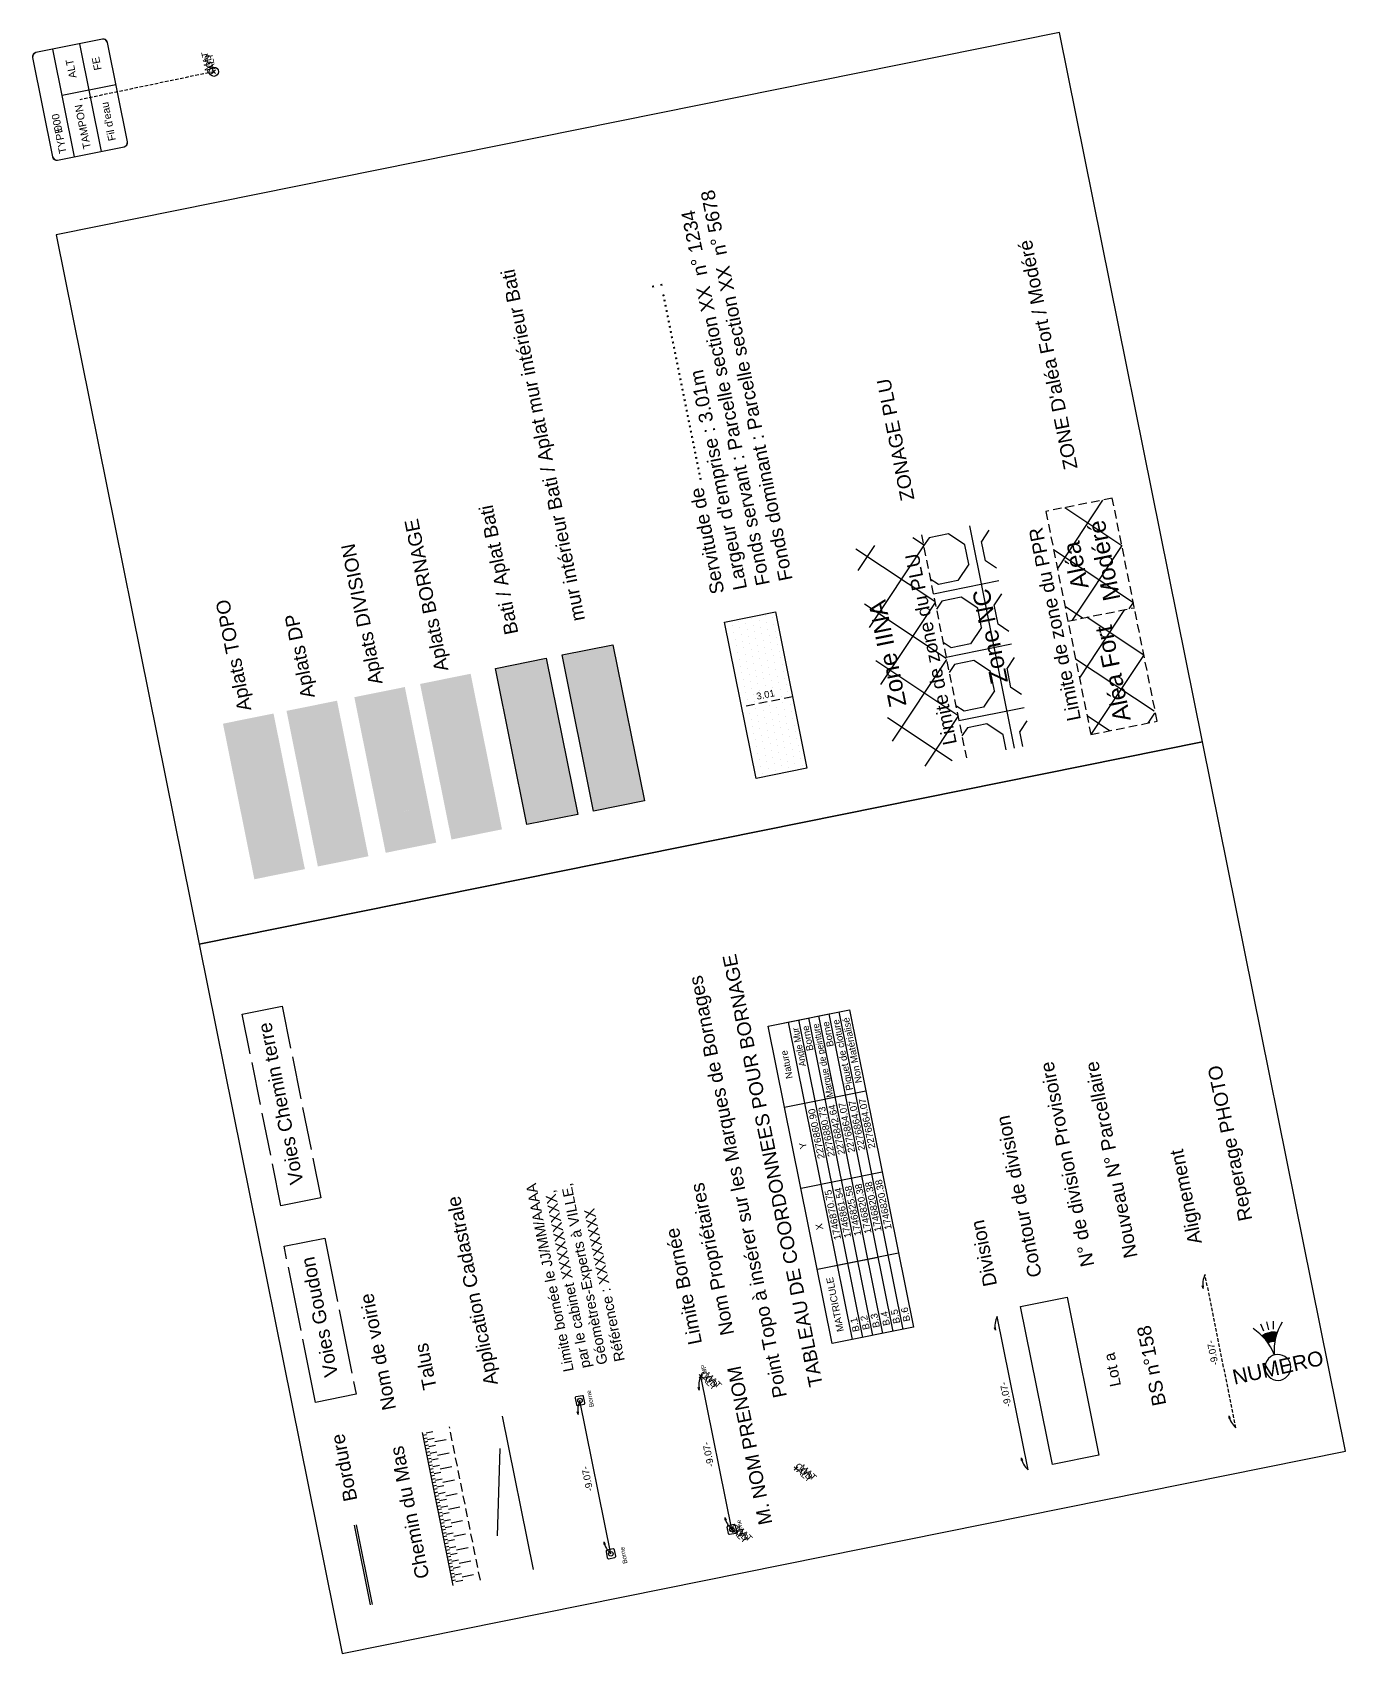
# Model space of a CAD drawing. Extents: x -24 to 1126, y -24 to 2053.
# Drawn here: x 948.2 to 1024.4, y 1787.9 to 1882 of the extents above; entities that cross this region are included whole.
import ezdxf
from ezdxf.enums import TextEntityAlignment as Align

# ---------------------------------------------------------------- set-up
doc = ezdxf.new("R2010")
doc.units = 0
doc.header["$LTSCALE"] = 2.5
doc.header["$PDMODE"] = 3
doc.header["$PDSIZE"] = 0.1
for name, pattern in [('BORDCHAUSSEE', [1.7, 1.5, -0.2]), ('BORDCHEMIN', [1.2, 1, -0.2]), ('BORDURE', [44.45, 12.7, -6.35, 12.7, -6.35, 0, -6.35]), ('CACH200', [0.12, 0.08, -0.04]), ('CACH500', [0.3, 0.2, -0.1]), ('CONTINU', [0]), ('FANTOME', [63.5, 31.75, -6.35, 6.35, -6.35, 6.35, -6.35])]:
    doc.linetypes.add(name, pattern=pattern)
doc.layers.get('0').update_dxf_attribs({"linetype": 'CONTINUOUS'})
for name, color, linetype in [('F_BORNAGE_ALIGNEMENT', 4, 'CACH200'), ('F_BORNAGE_BORNES', 1, 'CONTINUOUS'), ('F_BORNAGE_COTATION', 1, 'CONTINUOUS'), ('F_BORNAGE_HACHURES', 7, 'CONTINUOUS'), ('F_BORNAGE_LIMITE', 1, 'CONTINUOUS'), ('F_BORNAGE_NATURE_DU_POINT', 1, 'CONTINUOUS'), ('F_BORNAGE_TABLEAU_DE_COORD', 7, 'CONTINUOUS'), ('F_BORNAGE_TEXTES', 7, 'CONTINUOUS'), ('F_CADASTRE_APPLICATION', 252, 'FANTOME'), ('F_CADASTRE_PROPRIÉTAIRES', 252, 'CONTINUOUS'), ('F_DIVISION_CONTOURS', 51, 'CONTINUOUS'), ('F_DIVISION_COTATION', 5, 'CONTINUOUS'), ('F_DIVISION_HACHURES', 7, 'CONTINUOUS'), ('F_DIVISION_LIMITE', 5, 'CONTINUOUS'), ('F_DIVISION_TEXTES', 7, 'CONTINUOUS'), ('F_DP_HACHURES', 7, 'CONTINUOUS'), ('F_SERVITUDE_CONTOURS', 255, 'CONTINUOUS'), ('F_SERVITUDE_COTATION', 103, 'CACH500'), ('F_SERVITUDE_HACHURES', 103, 'CONTINUOUS'), ('F_SERVITUDE_LIMITE', 103, 'CONTINUOUS'), ('F_SERVITUDE_TEXTES', 103, 'CONTINUOUS'), ('T_BATI', 7, 'CONTINUOUS'), ('T_BATI_HACHURES', 254, 'CONTINUOUS'), ('T_BORDURES_TROTTOIR', 7, 'CONTINUOUS'), ('T_HACHURES', 7, 'CONTINUOUS'), ('T_RES_EU_TEXTE', 6, 'CONTINUOUS'), ('T_TALUS_BARBULES', 32, 'CONTINUOUS'), ('T_TALUS_CRÊTE', 34, 'CONTINUOUS'), ('T_TALUS_PIED', 34, 'CACH500'), ('T_TEXTES', 7, 'CONTINUOUS'), ('T_VOIES_CHEMIN', 7, 'BORDCHEMIN'), ('T_VOIES_GOUDRON', 7, 'BORDCHAUSSEE'), ('T_VÉGÉTAUX', 65, 'CONTINUOUS'), ('TOPOALT', 7, 'CONTINUOUS'), ('TOPOCOD', 1, 'CONTINUOUS'), ('TOPOMAT', 4, 'CONTINUOUS'), ('U_PLU_HACHURES', 200, 'CONTINUOUS'), ('U_PLU_LIMITE', 200, 'CONTINUOUS'), ('U_PLU_TEXTE', 200, 'CONTINUOUS'), ('U_PPR_HACHURES', 164, 'CONTINUOUS'), ('U_PPR_LIMITE', 164, 'CONTINUOUS'), ('U_PPR_TEXTE', 164, 'CONTINUOUS')]:
    doc.layers.add(name, color=color, linetype=linetype)
doc.styles.add('ARIAL', font='arial.ttf')
doc.styles.add('ARIAL_2_0', font='arial.ttf', dxfattribs={"width": 0.99, "height": 0.4})

msp = doc.modelspace()

# ---------------------------------------------------------------- linework, layer by layer
for p, q in [((952.257, 1881.63), (948.397, 1880.852)), ((952.429, 1881.614), (952.257, 1881.63)), ((948.233, 1880.741), (948.201, 1880.558)), ((948.397, 1880.852), (948.233, 1880.741)), ((952.551, 1881.435), (952.429, 1881.614)), ((953.713, 1875.67), (952.551, 1881.435)), ((948.201, 1880.558), (949.363, 1874.793)), ((949.658, 1874.597), (953.518, 1875.375)), ((953.518, 1875.375), (953.675, 1875.474)), ((953.518, 1875.375), (953.518, 1875.375)), ((953.518, 1875.375), (953.518, 1875.375)), ((953.518, 1875.375), (953.518, 1875.375)), ((953.518, 1875.375), (953.518, 1875.375)), ((953.675, 1875.474), (953.713, 1875.67)), ((949.363, 1874.793), (949.477, 1874.635)), ((949.477, 1874.635), (949.658, 1874.597)), ((1019.667, 1806.638), (1019.479, 1807.062)), ((1019.942, 1806.729), (1019.842, 1807.181)), ((1020.23, 1806.763), (1020.22, 1807.227))]:
    msp.add_line(p, q)
at = {"linetype": 'CONTINUOUS'}
for p, q in [((952.257, 1881.63), (948.397, 1880.852)), ((950.638, 1874.795), (949.377, 1881.05)), ((952.2, 1875.11), (950.94, 1881.365)), ((953.713, 1875.67), (952.551, 1881.435)), ((948.201, 1880.558), (949.363, 1874.793)), ((953.046, 1878.98), (949.922, 1878.35)), ((949.658, 1874.597), (953.518, 1875.375))]:
    msp.add_line(p, q, dxfattribs=at)
at = {"linetype": 'CONTINU'}
for p, q in [((1007.807, 1882.018), (949.578, 1870.281)), ((1016.106, 1840.846), (1007.807, 1882.018)), ((949.578, 1870.281), (957.877, 1829.109)), ((1016.106, 1840.846), (957.877, 1829.109)), ((957.877, 1829.109), (1016.106, 1840.846)), ((1024.405, 1799.674), (1016.106, 1840.846)), ((957.877, 1829.109), (966.176, 1787.937)), ((966.176, 1787.937), (1024.405, 1799.674))]:
    msp.add_line(p, q, dxfattribs=at)
at = {"color": 0}
for p, q in [((958.727, 1879.738), (958.727, 1879.738)), ((1016.142, 1809.128), (1016.087, 1809.276)), ((1016.142, 1809.128), (1016.16, 1809.285)), ((1004.079, 1806.696), (1004.025, 1806.844)), ((1004.079, 1806.696), (1004.097, 1806.853)), ((986.966, 1804.029), (986.922, 1804.02)), ((986.99, 1804.064), (986.981, 1804.108)), ((986.996, 1804.035), (986.996, 1804.035)), ((987.002, 1804.005), (987.011, 1803.961)), ((987.025, 1804.041), (987.069, 1804.05)), ((979.692, 1802.756), (979.767, 1802.385)), ((980.111, 1802.901), (979.739, 1802.827)), ((980.256, 1802.483), (980.182, 1802.854)), ((986.889, 1803.231), (986.834, 1803.379)), ((986.889, 1803.231), (986.907, 1803.388)), ((979.867, 1801.816), (979.813, 1801.964)), ((979.838, 1802.338), (980.209, 1802.412)), ((979.867, 1801.816), (979.885, 1801.973)), ((1017.631, 1801.738), (1017.638, 1801.58)), ((1017.631, 1801.738), (1017.709, 1801.6)), ((1005.569, 1799.306), (1005.576, 1799.149)), ((1005.569, 1799.306), (1005.646, 1799.169)), ((988.378, 1795.841), (988.385, 1795.683)), ((988.378, 1795.841), (988.456, 1795.704)), ((988.506, 1795.278), (988.581, 1794.907)), ((988.925, 1795.424), (988.553, 1795.349)), ((989.07, 1795.005), (988.996, 1795.377)), ((981.357, 1794.426), (981.364, 1794.268)), ((981.357, 1794.426), (981.434, 1794.288)), ((988.652, 1794.86), (989.023, 1794.934)), ((981.485, 1793.863), (981.56, 1793.491)), ((981.904, 1794.008), (981.532, 1793.934)), ((981.63, 1793.444), (982.002, 1793.519)), ((982.049, 1793.59), (981.974, 1793.961))]:
    msp.add_line(p, q, dxfattribs=at)
for centre, radius in [((958.727, 1879.738), 0.27), ((986.996, 1804.035), 0.03), ((979.974, 1802.62), 0.133), ((988.788, 1795.142), 0.133), ((981.767, 1793.726), 0.133)]:
    msp.add_circle(centre, radius, dxfattribs=at)
at = {"linetype": 'CONTINUOUS'}
for centre, start, end in [((952.306, 1881.385), 11.39656, 101.39659), ((948.446, 1880.607), 101.39659, 191.39656), ((953.468, 1875.62), 281.39452, 11.39656), ((949.608, 1874.842), 191.39656, 281.39452)]:
    msp.add_arc(centre, 0.25, start, end, dxfattribs=at)
at = {"color": 0}
for centre, radius, start, end in [((1017.375, 1809.373), 1.257, 153.60282, 191.22969), ((1005.312, 1806.941), 1.257, 153.60282, 191.22969), ((988.122, 1803.476), 1.257, 153.60282, 191.22969), ((979.751, 1802.768), 0.06, 101.36217, 191.36226), ((981.1, 1802.061), 1.257, 153.60282, 191.22969), ((980.123, 1802.843), 0.06, 11.36217, 101.36226), ((979.826, 1802.396), 0.06, 191.36217, 281.36226), ((980.197, 1802.471), 0.06, 281.36217, 11.36226), ((1018.863, 1801.99), 1.257, 191.56344, 229.1903), ((1006.8, 1799.558), 1.257, 191.56344, 229.1903), ((989.61, 1796.093), 1.257, 191.56344, 229.1903), ((988.565, 1795.29), 0.06, 101.36217, 191.36226), ((988.937, 1795.365), 0.06, 11.36217, 101.36226), ((982.588, 1794.678), 1.257, 191.56344, 229.1903), ((988.64, 1794.919), 0.06, 191.36217, 281.36226), ((989.011, 1794.993), 0.06, 281.36217, 11.36226), ((981.544, 1793.875), 0.06, 101.36217, 191.36226), ((981.619, 1793.503), 0.06, 191.36217, 281.36226), ((981.915, 1793.949), 0.06, 11.36217, 101.36226), ((981.99, 1793.578), 0.06, 281.36217, 11.36226)]:
    msp.add_arc(centre, radius, start, end, dxfattribs=at)
for centre, radius, start, end in [((1017.381, 1804.197), 3.083, 20.82019, 57.40575), ((1020.262, 1805.293), 1.298, 82.12093, 122.97491), ((1023.336, 1805.522), 3.083, 147.69009, 184.27564), ((1020.262, 1805.293), 0.755, 87.24202, 117.85382), ((1020.479, 1804.544), 0.75, 12.54792, 192.54792), ((1020.479, 1804.544), 0.75, 192.54792, 12.54792), ((979.974, 1802.62), 0.0000375, 281.39656, 101.39656), ((979.974, 1802.62), 0.0000375, 101.39656, 281.39656), ((988.788, 1795.142), 0.0000375, 281.39656, 101.39656), ((988.788, 1795.142), 0.0000375, 101.39656, 281.39656), ((981.767, 1793.726), 0.0000375, 281.39656, 101.39656), ((981.767, 1793.726), 0.0000375, 101.39656, 281.39656)]:
    msp.add_arc(centre, radius, start, end)
for p in [(958.727, 1879.738), (986.996, 1804.035), (992.508, 1798.681), (988.788, 1795.142)]:
    msp.add_point(p, dxfattribs=at)
for points in [[(1019.832, 1806.052), (1019.556, 1806.381), (1019.832, 1806.517)], [(1019.909, 1805.96), (1019.832, 1806.517), (1019.909, 1806.534)], [(1019.832, 1806.052), (1019.832, 1806.517), (1019.909, 1805.96)], [(1020.098, 1806.029), (1019.909, 1806.534), (1020.098, 1806.576)], [(1019.909, 1805.96), (1019.909, 1806.534), (1020.098, 1806.029)], [(1020.132, 1806.032), (1020.098, 1806.576), (1020.132, 1806.584)], [(1020.098, 1806.029), (1020.098, 1806.576), (1020.132, 1806.032)], [(1020.132, 1806.032), (1020.132, 1806.584), (1020.298, 1806.047)], [(1020.298, 1806.047), (1020.132, 1806.584), (1020.298, 1806.581)], [(1020.298, 1806.047), (1020.298, 1806.581), (1020.44, 1806.578)]]:
    msp.add_solid(points)
at = {"layer": 'F_BORNAGE_ALIGNEMENT'}
msp.add_line((1018.041, 1801.038), (1016.249, 1809.931), dxfattribs=at)
at = {"layer": 'F_BORNAGE_HACHURES', "color": 131}
for points in [[(971.124, 1842.079), (970.695, 1844.208), (971.124, 1844.294)], [(973.628, 1842.584), (971.124, 1844.294), (973.628, 1844.799)], [(971.124, 1842.079), (971.124, 1844.294), (973.628, 1842.584)], [(973.628, 1842.584), (973.628, 1844.799), (974.057, 1842.671)]]:
    msp.add_solid(points, dxfattribs=at)
at = {"layer": 'F_BORNAGE_HACHURES', "color": 231}
for points in [[(971.588, 1839.779), (971.124, 1842.079), (971.588, 1842.173)], [(974.057, 1840.277), (971.588, 1842.173), (974.057, 1842.671)], [(971.588, 1839.779), (971.588, 1842.173), (974.057, 1840.277)], [(974.057, 1840.277), (974.057, 1842.671), (974.521, 1840.37)]]:
    msp.add_solid(points, dxfattribs=at)
at = {"layer": 'F_BORNAGE_HACHURES', "color": 101}
for points in [[(974.521, 1837.774), (972.091, 1839.881), (974.521, 1840.37)], [(974.521, 1837.774), (974.521, 1840.37), (975.024, 1837.876)], [(972.091, 1837.284), (971.588, 1839.779), (972.091, 1839.881)], [(972.091, 1837.284), (972.091, 1839.881), (974.521, 1837.774)]]:
    msp.add_solid(points, dxfattribs=at)
at = {"layer": 'F_BORNAGE_HACHURES', "color": 31}
for points in [[(975.024, 1835.683), (972.515, 1837.37), (975.024, 1837.876)], [(975.024, 1835.683), (975.024, 1837.876), (975.448, 1835.769)], [(972.515, 1835.178), (972.091, 1837.284), (972.515, 1837.37)], [(972.515, 1835.178), (972.515, 1837.37), (975.024, 1835.683)]]:
    msp.add_solid(points, dxfattribs=at)
at = {"layer": 'F_BORNAGE_LIMITE'}
msp.add_line((988.788, 1795.142), (986.996, 1804.035), dxfattribs=at)
at = {"layer": 'F_BORNAGE_LIMITE', "color": 3}
msp.add_line((981.767, 1793.726), (979.974, 1802.62), dxfattribs=at)
at = {"layer": 'F_BORNAGE_TABLEAU_DE_COORD'}
for p, q in [((990.904, 1824.352), (995.609, 1825.3)), ((998.736, 1806.753), (995.021, 1825.182)), ((995.609, 1825.3), (999.324, 1806.871)), ((990.904, 1824.352), (994.433, 1825.063)), ((994.619, 1805.923), (990.904, 1824.352)), ((995.795, 1806.16), (992.08, 1824.589)), ((996.383, 1806.278), (992.668, 1824.708)), ((996.971, 1806.397), (993.256, 1824.826)), ((997.559, 1806.515), (993.845, 1824.945)), ((998.148, 1806.634), (994.433, 1825.063)), ((991.852, 1819.647), (996.557, 1820.595)), ((992.801, 1814.941), (997.506, 1815.89)), ((993.749, 1810.236), (998.454, 1811.184)), ((993.749, 1810.236), (997.278, 1810.947)), ((999.324, 1806.871), (994.619, 1805.923))]:
    msp.add_line(p, q, dxfattribs=at)
at = {"layer": 'F_CADASTRE_APPLICATION'}
msp.add_line((977.271, 1792.82), (975.478, 1801.713), dxfattribs=at)
at = {"layer": 'F_DIVISION_CONTOURS'}
for p, q in [((1005.547, 1808.083), (1008.239, 1808.626)), ((1008.239, 1808.626), (1010.089, 1799.445)), ((1007.397, 1798.903), (1005.547, 1808.083)), ((1010.089, 1799.445), (1007.397, 1798.903))]:
    msp.add_line(p, q, dxfattribs=at)
at = {"layer": 'F_DIVISION_HACHURES', "color": 131}
for points in [[(969.81, 1841.814), (967.306, 1843.525), (969.81, 1844.029)], [(969.81, 1841.814), (969.81, 1844.029), (970.239, 1841.901)], [(967.306, 1841.31), (966.877, 1843.438), (967.306, 1843.525)], [(967.306, 1841.31), (967.306, 1843.525), (969.81, 1841.814)]]:
    msp.add_solid(points, dxfattribs=at)
at = {"layer": 'F_DIVISION_HACHURES', "color": 231}
for points in [[(967.769, 1839.01), (967.306, 1841.31), (967.769, 1841.403)], [(970.239, 1839.507), (967.769, 1841.403), (970.239, 1841.901)], [(967.769, 1839.01), (967.769, 1841.403), (970.239, 1839.507)], [(970.239, 1839.507), (970.239, 1841.901), (970.703, 1839.601)]]:
    msp.add_solid(points, dxfattribs=at)
at = {"layer": 'F_DIVISION_HACHURES', "color": 101}
for points in [[(970.703, 1837.005), (968.272, 1839.111), (970.703, 1839.601)], [(970.703, 1837.005), (970.703, 1839.601), (971.206, 1837.106)], [(968.272, 1836.515), (967.769, 1839.01), (968.272, 1839.111)], [(968.272, 1836.515), (968.272, 1839.111), (970.703, 1837.005)]]:
    msp.add_solid(points, dxfattribs=at)
at = {"layer": 'F_DIVISION_HACHURES', "color": 31}
for points in [[(968.697, 1834.408), (968.272, 1836.515), (968.697, 1836.6)], [(971.206, 1834.914), (968.697, 1836.6), (971.206, 1837.106)], [(968.697, 1834.408), (968.697, 1836.6), (971.206, 1834.914)], [(971.206, 1834.914), (971.206, 1837.106), (971.63, 1834.999)]]:
    msp.add_solid(points, dxfattribs=at)
at = {"layer": 'F_DIVISION_LIMITE'}
msp.add_line((1005.979, 1798.607), (1004.186, 1807.5), dxfattribs=at)
at = {"layer": 'F_DIVISION_LIMITE', "color": 3}
msp.add_line((975.179, 1794.771), (975.345, 1799.831), dxfattribs=at)
at = {"layer": 'F_DP_HACHURES', "color": 131}
for points in [[(965.875, 1841.021), (963.371, 1842.731), (965.875, 1843.236)], [(965.875, 1841.021), (965.875, 1843.236), (966.304, 1841.108)], [(963.371, 1840.516), (962.942, 1842.645), (963.371, 1842.731)], [(963.371, 1840.516), (963.371, 1842.731), (965.875, 1841.021)]]:
    msp.add_solid(points, dxfattribs=at)
at = {"layer": 'F_DP_HACHURES', "color": 231}
for points in [[(963.834, 1838.216), (963.371, 1840.516), (963.834, 1840.61)], [(966.304, 1838.714), (963.834, 1840.61), (966.304, 1841.108)], [(963.834, 1838.216), (963.834, 1840.61), (966.304, 1838.714)], [(966.304, 1838.714), (966.304, 1841.108), (966.768, 1838.808)]]:
    msp.add_solid(points, dxfattribs=at)
at = {"layer": 'F_DP_HACHURES', "color": 101}
for points in [[(966.768, 1836.211), (964.337, 1838.318), (966.768, 1838.808)], [(966.768, 1836.211), (966.768, 1838.808), (967.27, 1836.313)], [(964.337, 1835.721), (963.834, 1838.216), (964.337, 1838.318)], [(964.337, 1835.721), (964.337, 1838.318), (966.768, 1836.211)]]:
    msp.add_solid(points, dxfattribs=at)
at = {"layer": 'F_DP_HACHURES', "color": 31}
for points in [[(964.762, 1833.615), (964.337, 1835.721), (964.762, 1835.807)], [(967.27, 1834.12), (964.762, 1835.807), (967.27, 1836.313)], [(964.762, 1833.615), (964.762, 1835.807), (967.27, 1834.12)], [(967.27, 1834.12), (967.27, 1836.313), (967.695, 1834.206)]]:
    msp.add_solid(points, dxfattribs=at)
at = {"layer": 'F_SERVITUDE_CONTOURS', "linetype": 'CONTINUOUS'}
for p, q in [((988.37, 1847.791), (991.318, 1848.385)), ((990.197, 1838.726), (988.37, 1847.791)), ((991.318, 1848.385), (993.146, 1839.32)), ((993.146, 1839.32), (990.197, 1838.726))]:
    msp.add_line(p, q, dxfattribs=at)
at = {"layer": 'F_SERVITUDE_COTATION'}
msp.add_line((992.311, 1843.462), (989.362, 1842.868), dxfattribs=at)
at = {"layer": 'F_SERVITUDE_HACHURES'}
for p, q in [((989.165, 1847.851), (989.165, 1847.851)), ((989.943, 1848.007), (989.943, 1848.007)), ((990.371, 1847.891), (990.371, 1847.891)), ((990.721, 1848.164), (990.721, 1848.164)), ((990.8, 1847.775), (990.8, 1847.775)), ((991.149, 1848.048), (991.149, 1848.048)), ((988.815, 1847.578), (988.815, 1847.578)), ((988.894, 1847.189), (988.894, 1847.189)), ((989.243, 1847.462), (989.243, 1847.462)), ((989.322, 1847.073), (989.322, 1847.073)), ((989.593, 1847.735), (989.593, 1847.735)), ((989.672, 1847.345), (989.672, 1847.345)), ((989.75, 1846.956), (989.75, 1846.956)), ((990.021, 1847.618), (990.021, 1847.618)), ((990.1, 1847.229), (990.1, 1847.229)), ((990.178, 1846.84), (990.178, 1846.84)), ((990.45, 1847.502), (990.45, 1847.502)), ((990.528, 1847.113), (990.528, 1847.113)), ((990.878, 1847.386), (990.878, 1847.386)), ((990.956, 1846.997), (990.956, 1846.997)), ((991.228, 1847.659), (991.228, 1847.659)), ((991.306, 1847.27), (991.306, 1847.27)), ((991.385, 1846.881), (991.385, 1846.881)), ((988.972, 1846.8), (988.972, 1846.8)), ((989.05, 1846.411), (989.05, 1846.411)), ((989.129, 1846.021), (989.129, 1846.021)), ((989.4, 1846.683), (989.4, 1846.683)), ((989.479, 1846.294), (989.479, 1846.294)), ((989.557, 1845.905), (989.557, 1845.905)), ((989.828, 1846.567), (989.828, 1846.567)), ((989.907, 1846.178), (989.907, 1846.178)), ((990.257, 1846.451), (990.257, 1846.451)), ((990.335, 1846.062), (990.335, 1846.062)), ((990.607, 1846.724), (990.607, 1846.724)), ((990.685, 1846.335), (990.685, 1846.335)), ((990.763, 1845.946), (990.763, 1845.946)), ((991.035, 1846.608), (991.035, 1846.608)), ((991.113, 1846.219), (991.113, 1846.219)), ((991.463, 1846.492), (991.463, 1846.492)), ((991.541, 1846.103), (991.541, 1846.103)), ((989.207, 1845.632), (989.207, 1845.632)), ((989.286, 1845.243), (989.286, 1845.243)), ((989.635, 1845.516), (989.635, 1845.516)), ((989.714, 1845.127), (989.714, 1845.127)), ((989.985, 1845.789), (989.985, 1845.789)), ((990.064, 1845.4), (990.064, 1845.4)), ((990.142, 1845.011), (990.142, 1845.011)), ((990.414, 1845.673), (990.414, 1845.673)), ((990.492, 1845.284), (990.492, 1845.284)), ((990.842, 1845.557), (990.842, 1845.557)), ((990.92, 1845.168), (990.92, 1845.168)), ((991.192, 1845.83), (991.192, 1845.83)), ((991.27, 1845.441), (991.27, 1845.441)), ((991.348, 1845.052), (991.348, 1845.052)), ((991.62, 1845.714), (991.62, 1845.714)), ((991.698, 1845.325), (991.698, 1845.325)), ((991.777, 1844.936), (991.777, 1844.936)), ((989.364, 1844.854), (989.364, 1844.854)), ((989.442, 1844.465), (989.442, 1844.465)), ((989.521, 1844.076), (989.521, 1844.076)), ((989.792, 1844.738), (989.792, 1844.738)), ((989.871, 1844.349), (989.871, 1844.349)), ((990.221, 1844.622), (990.221, 1844.622)), ((990.299, 1844.233), (990.299, 1844.233)), ((990.57, 1844.895), (990.57, 1844.895)), ((990.649, 1844.506), (990.649, 1844.506)), ((990.727, 1844.117), (990.727, 1844.117)), ((990.999, 1844.779), (990.999, 1844.779)), ((991.077, 1844.39), (991.077, 1844.39)), ((991.156, 1844.001), (991.156, 1844.001)), ((991.427, 1844.663), (991.427, 1844.663)), ((991.505, 1844.274), (991.505, 1844.274)), ((991.855, 1844.547), (991.855, 1844.547)), ((991.934, 1844.158), (991.934, 1844.158)), ((989.599, 1843.687), (989.599, 1843.687)), ((989.678, 1843.298), (989.678, 1843.298)), ((989.949, 1843.96), (989.949, 1843.96)), ((990.028, 1843.571), (990.028, 1843.571)), ((990.106, 1843.182), (990.106, 1843.182)), ((990.377, 1843.844), (990.377, 1843.844)), ((990.456, 1843.455), (990.456, 1843.455)), ((990.534, 1843.066), (990.534, 1843.066)), ((990.806, 1843.728), (990.806, 1843.728)), ((990.884, 1843.339), (990.884, 1843.339)), ((991.234, 1843.612), (991.234, 1843.612)), ((991.312, 1843.223), (991.312, 1843.223)), ((991.584, 1843.885), (991.584, 1843.885)), ((991.662, 1843.496), (991.662, 1843.496)), ((991.741, 1843.107), (991.741, 1843.107)), ((992.012, 1843.769), (992.012, 1843.769)), ((992.09, 1843.38), (992.09, 1843.38)), ((989.756, 1842.909), (989.756, 1842.909)), ((989.835, 1842.52), (989.835, 1842.52)), ((989.913, 1842.131), (989.913, 1842.131)), ((990.184, 1842.793), (990.184, 1842.793)), ((990.263, 1842.404), (990.263, 1842.404)), ((990.613, 1842.677), (990.613, 1842.677)), ((990.691, 1842.288), (990.691, 1842.288)), ((990.963, 1842.95), (990.963, 1842.95)), ((991.041, 1842.561), (991.041, 1842.561)), ((991.119, 1842.172), (991.119, 1842.172)), ((991.391, 1842.834), (991.391, 1842.834)), ((991.469, 1842.445), (991.469, 1842.445)), ((991.819, 1842.718), (991.819, 1842.718)), ((991.897, 1842.329), (991.897, 1842.329)), ((992.169, 1842.991), (992.169, 1842.991)), ((992.247, 1842.602), (992.247, 1842.602)), ((992.326, 1842.212), (992.326, 1842.212)), ((989.991, 1841.742), (989.991, 1841.742)), ((990.07, 1841.353), (990.07, 1841.353)), ((990.341, 1842.015), (990.341, 1842.015)), ((990.42, 1841.626), (990.42, 1841.626)), ((990.498, 1841.237), (990.498, 1841.237)), ((990.77, 1841.899), (990.77, 1841.899)), ((990.848, 1841.51), (990.848, 1841.51)), ((991.198, 1841.783), (991.198, 1841.783)), ((991.276, 1841.394), (991.276, 1841.394)), ((991.548, 1842.056), (991.548, 1842.056)), ((991.626, 1841.667), (991.626, 1841.667)), ((991.704, 1841.278), (991.704, 1841.278)), ((991.976, 1841.94), (991.976, 1841.94)), ((992.054, 1841.55), (992.054, 1841.55)), ((992.404, 1841.823), (992.404, 1841.823)), ((992.483, 1841.434), (992.483, 1841.434)), ((990.148, 1840.964), (990.148, 1840.964)), ((990.227, 1840.575), (990.227, 1840.575)), ((990.577, 1840.848), (990.577, 1840.848)), ((990.655, 1840.459), (990.655, 1840.459)), ((990.926, 1841.121), (990.926, 1841.121)), ((991.005, 1840.732), (991.005, 1840.732)), ((991.083, 1840.343), (991.083, 1840.343)), ((991.355, 1841.005), (991.355, 1841.005)), ((991.433, 1840.616), (991.433, 1840.616)), ((991.783, 1840.888), (991.783, 1840.888)), ((991.861, 1840.499), (991.861, 1840.499)), ((992.133, 1841.161), (992.133, 1841.161)), ((992.211, 1840.772), (992.211, 1840.772)), ((992.29, 1840.383), (992.29, 1840.383)), ((992.561, 1841.045), (992.561, 1841.045)), ((992.639, 1840.656), (992.639, 1840.656)), ((992.718, 1840.267), (992.718, 1840.267)), ((990.305, 1840.186), (990.305, 1840.186)), ((990.384, 1839.797), (990.384, 1839.797)), ((990.462, 1839.408), (990.462, 1839.408)), ((990.733, 1840.07), (990.733, 1840.07)), ((990.812, 1839.681), (990.812, 1839.681)), ((990.89, 1839.292), (990.89, 1839.292)), ((991.162, 1839.954), (991.162, 1839.954)), ((991.24, 1839.564), (991.24, 1839.564)), ((991.511, 1840.226), (991.511, 1840.226)), ((991.59, 1839.837), (991.59, 1839.837)), ((991.668, 1839.448), (991.668, 1839.448)), ((991.94, 1840.11), (991.94, 1840.11)), ((992.018, 1839.721), (992.018, 1839.721)), ((992.097, 1839.332), (992.097, 1839.332)), ((992.368, 1839.994), (992.368, 1839.994)), ((992.446, 1839.605), (992.446, 1839.605)), ((992.796, 1839.878), (992.796, 1839.878)), ((992.875, 1839.489), (992.875, 1839.489)), ((992.915, 1839.29), (992.915, 1839.29)), ((990.54, 1839.019), (990.54, 1839.019)), ((990.581, 1838.819), (990.581, 1838.819)), ((990.969, 1838.902), (990.969, 1838.902)), ((990.97, 1838.898), (990.97, 1838.898)), ((991.318, 1839.175), (991.318, 1839.175)), ((991.359, 1838.976), (991.359, 1838.976)), ((991.747, 1839.059), (991.747, 1839.059)), ((991.748, 1839.054), (991.748, 1839.054)), ((992.137, 1839.133), (992.137, 1839.133)), ((992.525, 1839.216), (992.525, 1839.216)), ((992.526, 1839.211), (992.526, 1839.211))]:
    msp.add_line(p, q, dxfattribs=at)
at = {"layer": 'F_SERVITUDE_LIMITE'}
for p, q in [((988.37, 1847.791), (991.318, 1848.385)), ((990.197, 1838.726), (988.37, 1847.791)), ((991.318, 1848.385), (993.146, 1839.32)), ((993.146, 1839.32), (990.197, 1838.726))]:
    msp.add_line(p, q, dxfattribs=at)
at = {"layer": 'T_BATI', "linetype": 'CONTINUOUS'}
for p, q in [((978.934, 1845.889), (981.883, 1846.483)), ((980.761, 1836.824), (978.934, 1845.889)), ((981.883, 1846.483), (983.71, 1837.418)), ((975.065, 1845.109), (978.014, 1845.703)), ((976.892, 1836.044), (975.065, 1845.109)), ((978.014, 1845.703), (979.841, 1836.638)), ((983.71, 1837.418), (980.761, 1836.824)), ((979.841, 1836.638), (976.892, 1836.044))]:
    msp.add_line(p, q, dxfattribs=at)
at = {"layer": 'T_BATI_HACHURES', "color": 253}
for points in [[(980.758, 1836.839), (978.941, 1845.851), (980.758, 1846.224)], [(981.872, 1837.064), (980.758, 1846.224), (981.872, 1846.453)], [(980.758, 1836.839), (980.758, 1846.224), (981.872, 1837.064)], [(981.872, 1837.064), (981.872, 1846.453), (983.691, 1837.43)]]:
    msp.add_solid(points, dxfattribs=at)
at = {"layer": 'T_BATI_HACHURES', "color": 254}
for points in [[(976.889, 1836.059), (975.072, 1845.071), (976.889, 1845.444)], [(978.003, 1836.284), (976.889, 1845.444), (978.003, 1845.673)], [(976.889, 1836.059), (976.889, 1845.444), (978.003, 1836.284)], [(978.003, 1836.284), (978.003, 1845.673), (979.822, 1836.65)]]:
    msp.add_solid(points, dxfattribs=at)
at = {"layer": 'T_BORDURES_TROTTOIR', "linetype": 'BORDURE'}
msp.add_line((967.816, 1790.77), (966.886, 1795.382), dxfattribs=at)
at = {"layer": 'T_BORDURES_TROTTOIR'}
msp.add_line((967.933, 1790.794), (967.004, 1795.406), dxfattribs=at)
at = {"layer": 'T_HACHURES', "color": 131}
for points in [[(962.189, 1840.278), (959.685, 1841.988), (962.189, 1842.493)], [(962.189, 1840.278), (962.189, 1842.493), (962.618, 1840.365)], [(959.685, 1839.773), (959.256, 1841.902), (959.685, 1841.988)], [(959.685, 1839.773), (959.685, 1841.988), (962.189, 1840.278)]]:
    msp.add_solid(points, dxfattribs=at)
at = {"layer": 'T_HACHURES', "color": 231}
for points in [[(962.618, 1837.971), (960.149, 1839.867), (962.618, 1840.365)], [(962.618, 1837.971), (962.618, 1840.365), (963.082, 1838.065)], [(960.149, 1837.473), (959.685, 1839.773), (960.149, 1839.867)], [(960.149, 1837.473), (960.149, 1839.867), (962.618, 1837.971)]]:
    msp.add_solid(points, dxfattribs=at)
at = {"layer": 'T_HACHURES', "color": 101}
for points in [[(960.652, 1834.978), (960.149, 1837.473), (960.652, 1837.575)], [(963.082, 1835.468), (960.652, 1837.575), (963.082, 1838.065)], [(960.652, 1834.978), (960.652, 1837.575), (963.082, 1835.468)], [(963.082, 1835.468), (963.082, 1838.065), (963.585, 1835.57)]]:
    msp.add_solid(points, dxfattribs=at)
at = {"layer": 'T_HACHURES', "color": 31}
for points in [[(963.585, 1833.377), (961.076, 1835.064), (963.585, 1835.57)], [(963.585, 1833.377), (963.585, 1835.57), (964.009, 1833.463)], [(961.076, 1832.872), (960.652, 1834.978), (961.076, 1835.064)], [(961.076, 1832.872), (961.076, 1835.064), (963.585, 1833.377)]]:
    msp.add_solid(points, dxfattribs=at)
at = {"layer": 'T_RES_EU_TEXTE', "linetype": 'CACH200'}
msp.add_line((958.727, 1879.738), (950.957, 1878.114), dxfattribs=at)
at = {"layer": 'T_TALUS_BARBULES'}
for p, q in [((971.039, 1800.745), (971.431, 1800.824)), ((970.863, 1800.607), (971.059, 1800.647)), ((970.902, 1800.411), (971.098, 1800.451)), ((970.942, 1800.215), (971.138, 1800.255)), ((970.981, 1800.019), (971.177, 1800.059)), ((971.021, 1799.823), (971.217, 1799.863)), ((971.118, 1800.353), (971.51, 1800.432)), ((971.197, 1799.961), (971.589, 1800.04)), ((971.549, 1800.236), (972.217, 1800.37)), ((971.06, 1799.627), (971.256, 1799.667)), ((971.1, 1799.431), (971.296, 1799.471)), ((971.139, 1799.235), (971.335, 1799.274)), ((971.179, 1799.039), (971.375, 1799.078)), ((971.218, 1798.843), (971.414, 1798.882)), ((971.276, 1799.569), (971.668, 1799.648)), ((971.355, 1799.176), (971.747, 1799.255)), ((971.434, 1798.784), (971.826, 1798.863)), ((971.708, 1799.452), (972.375, 1799.586)), ((971.258, 1798.647), (971.454, 1798.686)), ((971.297, 1798.451), (971.493, 1798.49)), ((971.337, 1798.255), (971.533, 1798.294)), ((971.376, 1798.059), (971.572, 1798.098)), ((971.416, 1797.863), (971.612, 1797.902)), ((971.513, 1798.392), (971.905, 1798.471)), ((971.592, 1798), (971.984, 1798.079)), ((971.866, 1798.667), (972.533, 1798.802)), ((972.024, 1797.883), (972.691, 1798.018)), ((971.455, 1797.666), (971.651, 1797.706)), ((971.495, 1797.47), (971.691, 1797.51)), ((971.534, 1797.274), (971.73, 1797.314)), ((971.574, 1797.078), (971.77, 1797.118)), ((971.671, 1797.608), (972.063, 1797.687)), ((971.75, 1797.216), (972.142, 1797.295)), ((972.182, 1797.099), (972.849, 1797.233)), ((971.613, 1796.882), (971.809, 1796.922)), ((971.653, 1796.686), (971.849, 1796.726)), ((971.692, 1796.49), (971.888, 1796.53)), ((971.732, 1796.294), (971.928, 1796.334)), ((971.771, 1796.098), (971.968, 1796.138)), ((971.829, 1796.824), (972.221, 1796.903)), ((971.908, 1796.432), (972.3, 1796.511)), ((971.987, 1796.04), (972.379, 1796.119)), ((972.34, 1796.315), (973.007, 1796.449)), ((971.811, 1795.902), (972.007, 1795.941)), ((971.85, 1795.706), (972.047, 1795.745)), ((971.89, 1795.51), (972.086, 1795.549)), ((971.93, 1795.314), (972.126, 1795.353)), ((971.969, 1795.118), (972.165, 1795.157)), ((972.066, 1795.647), (972.458, 1795.726)), ((972.145, 1795.255), (972.537, 1795.334)), ((972.498, 1795.53), (973.165, 1795.665)), ((972.009, 1794.922), (972.205, 1794.961)), ((972.048, 1794.726), (972.244, 1794.765)), ((972.088, 1794.53), (972.284, 1794.569)), ((972.127, 1794.334), (972.323, 1794.373)), ((972.167, 1794.137), (972.363, 1794.177)), ((972.224, 1794.863), (972.617, 1794.942)), ((972.303, 1794.471), (972.696, 1794.55)), ((972.382, 1794.079), (972.775, 1794.158)), ((972.656, 1794.746), (973.323, 1794.881)), ((972.206, 1793.941), (972.402, 1793.981)), ((972.246, 1793.745), (972.442, 1793.785)), ((972.285, 1793.549), (972.481, 1793.589)), ((972.325, 1793.353), (972.521, 1793.393)), ((972.364, 1793.157), (972.56, 1793.197)), ((972.462, 1793.687), (972.854, 1793.766)), ((972.541, 1793.295), (972.933, 1793.374)), ((972.814, 1793.962), (973.482, 1794.096)), ((972.972, 1793.178), (973.64, 1793.312)), ((972.404, 1792.961), (972.6, 1793.001)), ((972.443, 1792.765), (972.639, 1792.805)), ((972.483, 1792.569), (972.679, 1792.609)), ((972.522, 1792.373), (972.718, 1792.412)), ((972.62, 1792.903), (973.012, 1792.982)), ((972.699, 1792.51), (973.091, 1792.59)), ((973.13, 1792.393), (973.798, 1792.528)), ((972.562, 1792.177), (972.758, 1792.216)), ((972.778, 1792.118), (973.17, 1792.197))]:
    msp.add_line(p, q, dxfattribs=at)
at = {"layer": 'T_TALUS_CRÊTE'}
msp.add_line((972.621, 1791.883), (970.829, 1800.776), dxfattribs=at)
at = {"layer": 'T_TALUS_PIED'}
msp.add_line((974.191, 1792.199), (972.398, 1801.092), dxfattribs=at)
at = {"layer": 'T_VOIES_CHEMIN'}
for p, q in [((960.375, 1825.051), (962.688, 1825.517)), ((962.688, 1825.517), (964.932, 1814.382)), ((962.619, 1813.916), (960.375, 1825.051)), ((964.932, 1814.382), (962.619, 1813.916))]:
    msp.add_line(p, q, dxfattribs=at)
at = {"layer": 'T_VOIES_GOUDRON'}
for p, q in [((962.804, 1811.576), (965.158, 1812.05)), ((965.158, 1812.05), (966.984, 1802.99)), ((964.631, 1802.516), (962.804, 1811.576)), ((966.984, 1802.99), (964.631, 1802.516))]:
    msp.add_line(p, q, dxfattribs=at)
at = {"layer": 'U_PLU_HACHURES'}
for p, q in [((999.903, 1852.287), (999.29, 1852.694)), ((1000.233, 1852.694), (999.917, 1852.218)), ((1001.358, 1852.921), (1000.233, 1852.694)), ((1002.314, 1852.285), (1001.358, 1852.921)), ((1005.194, 1840.478), (1002.591, 1853.388)), ((1003.702, 1853.124), (1003.274, 1852.479)), ((1003.5, 1851.353), (1003.274, 1852.479)), ((1000.568, 1848.986), (995.989, 1852.029)), ((997.064, 1852.245), (996.091, 1850.782)), ((999.914, 1852.232), (996.757, 1847.481)), ((1002.541, 1851.16), (1002.314, 1852.285)), ((1002.541, 1851.16), (1001.906, 1850.204)), ((1004.138, 1850.929), (1003.5, 1851.353)), ((1000.781, 1849.977), (1000.305, 1850.293)), ((1004.286, 1850.185), (1000.481, 1849.417)), ((1001.906, 1850.204), (1000.781, 1849.977)), ((1001.234, 1845.685), (996.483, 1848.842)), ((1000.579, 1848.93), (997.422, 1844.179)), ((1000.974, 1849.018), (1000.658, 1848.542)), ((1002.099, 1849.245), (1000.974, 1849.018)), ((1003.055, 1848.609), (1002.099, 1849.245)), ((1004.435, 1849.436), (1004.015, 1848.803)), ((1004.241, 1847.677), (1004.015, 1848.803)), ((1003.282, 1847.484), (1003.055, 1848.609)), ((1003.282, 1847.484), (1002.647, 1846.528)), ((1004.868, 1847.261), (1004.241, 1847.677)), ((1001.522, 1846.301), (1001.046, 1846.617)), ((1005.018, 1846.507), (1001.222, 1845.741)), ((1002.647, 1846.528), (1001.522, 1846.301)), ((1001.899, 1842.383), (997.148, 1845.54)), ((1001.245, 1845.629), (998.088, 1840.878)), ((1001.715, 1845.342), (1001.399, 1844.866)), ((1002.84, 1845.569), (1001.715, 1845.342)), ((1003.796, 1844.933), (1002.84, 1845.569)), ((1004.023, 1843.808), (1003.796, 1844.933)), ((1005.169, 1845.748), (1004.756, 1845.127)), ((1004.982, 1844.001), (1004.756, 1845.127)), ((1005.597, 1843.593), (1004.982, 1844.001)), ((1004.023, 1843.808), (1003.388, 1842.852)), ((1001.565, 1839.746), (997.813, 1842.239)), ((1001.91, 1842.328), (999.983, 1839.427)), ((1002.263, 1842.625), (1001.787, 1842.941)), ((1005.749, 1842.829), (1001.963, 1842.065)), ((1003.388, 1842.852), (1002.263, 1842.625)), ((1002.456, 1841.666), (1002.14, 1841.19)), ((1003.581, 1841.893), (1002.456, 1841.666)), ((1004.537, 1841.257), (1003.581, 1841.893)), ((1004.714, 1840.381), (1004.537, 1841.257)), ((1005.902, 1842.06), (1005.497, 1841.45)), ((1005.673, 1840.574), (1005.497, 1841.45))]:
    msp.add_line(p, q, dxfattribs=at)
at = {"layer": 'U_PLU_LIMITE', "linetype": 'CACH500'}
msp.add_line((999.786, 1852.865), (1002.397, 1839.914), dxfattribs=at)
at = {"layer": 'U_PPR_HACHURES', "color": 30}
for p, q in [((1010.302, 1854.867), (1007.677, 1850.917)), ((1011.423, 1852.225), (1008.112, 1854.426)), ((1012.089, 1848.924), (1007.459, 1852)), ((1011.419, 1852.246), (1008.535, 1847.905)), ((1009.136, 1848.027), (1008.124, 1848.699)), ((1012.084, 1848.944), (1011.836, 1848.571))]:
    msp.add_line(p, q, dxfattribs=at)
at = {"layer": 'U_PPR_HACHURES'}
for p, q in [((1011.581, 1848.52), (1008.957, 1844.569)), ((1012.666, 1845.902), (1009.391, 1848.078)), ((1013.288, 1842.629), (1008.738, 1845.653)), ((1012.674, 1845.861), (1009.624, 1841.271)), ((1010.703, 1841.488), (1009.404, 1842.352)), ((1013.31, 1842.516), (1012.925, 1841.936))]:
    msp.add_line(p, q, dxfattribs=at)
at = {"layer": 'U_PPR_LIMITE', "linetype": 'CACH500'}
for p, q in [((1010.868, 1854.981), (1007.011, 1854.222)), ((1013.475, 1842.047), (1010.868, 1854.981)), ((1007.011, 1854.222), (1009.622, 1841.27)), ((1008.294, 1847.857), (1012.147, 1848.634)), ((1009.622, 1841.27), (1013.475, 1842.047))]:
    msp.add_line(p, q, dxfattribs=at)

# ---------------------------------------------------------------- texts
at = {"style": 'ARIAL'}
msp.add_text("Fil d'eau", height=0.4375, rotation=101.39452, dxfattribs=at).set_placement((953.044, 1875.77))
for tag, text, p in [('ALT', '000.00', (950.439, 1879.911)), ('FE', '000.00', (951.925, 1880.211)), ('TAMPON', 'Tampon', (951.117, 1876.545))]:
    msp.add_attdef(tag, text=text, height=0.4375, rotation=101.39656, dxfattribs=at).set_placement(p, align=Align.MIDDLE_CENTER)
at = {"color": 0, "style": 'ARIAL'}
for tag, p, s, height in [('000', (949.926, 1876.335), 'Ø', 0.437), ('TYPE', (950.189, 1875.032), 'TYPE', 0.4375)]:
    msp.add_attdef(tag, p, s, height=height, rotation=101.39656, dxfattribs=at)
at = {"style": 'ARIAL'}
msp.add_attdef('NUMERO', text='0', height=0.865, rotation=12.54792, dxfattribs=at).set_placement((1020.479, 1804.544), align=Align.MIDDLE)
at = {"layer": 'F_BORNAGE_ALIGNEMENT', "color": 7, "style": 'ARIAL'}
msp.add_text('Alignement', height=0.8, rotation=101.39656, dxfattribs=at).set_placement((1016.066, 1811.779))
at = {"layer": 'F_BORNAGE_ALIGNEMENT', "style": 'ARIAL_2_0'}
msp.add_text('-9.07-', height=0.4, rotation=101.39656, dxfattribs=at).set_placement((1016.882, 1805.432), align=Align.CENTER)
at = {"layer": 'F_BORNAGE_BORNES', "style": 'ARIAL'}
msp.add_text('Point Topo à insérer sur les Marques de Bornages', height=0.8, rotation=101.39656, dxfattribs=at).set_placement((991.988, 1802.866))
at = {"layer": 'F_BORNAGE_COTATION', "style": 'ARIAL_2_0'}
msp.add_text('-9.07-', height=0.4, rotation=101.39656, dxfattribs=at).set_placement((987.613, 1799.532), align=Align.CENTER)
at = {"layer": 'F_BORNAGE_COTATION', "color": 3, "style": 'ARIAL_2_0'}
msp.add_text('-9.07-', height=0.4, rotation=101.39656, dxfattribs=at).set_placement((980.591, 1798.117), align=Align.CENTER)
at = {"layer": 'F_BORNAGE_HACHURES', "color": 7, "style": 'ARIAL'}
msp.add_text('Aplats BORNAGE', height=0.8, rotation=101.39656, dxfattribs=at).set_placement((972.341, 1845.02))
at = {"layer": 'F_BORNAGE_LIMITE', "color": 7, "style": 'ARIAL'}
msp.add_text('Limite Bornée', height=0.8, rotation=101.39656, dxfattribs=at).set_placement((985.988, 1809.251), align=Align.MIDDLE_CENTER)
at = {"layer": 'F_BORNAGE_NATURE_DU_POINT', "color": 1, "style": 'ARIAL'}
for s, p in [('MP', (987.358, 1804.184)), ('Borne', (989.497, 1794.755))]:
    msp.add_text(s, height=0.2646, rotation=101.53663, dxfattribs=at).set_placement(p)
at = {"layer": 'F_BORNAGE_NATURE_DU_POINT', "color": 3, "style": 'ARIAL'}
for p in [(980.794, 1802.271), (982.733, 1793.179)]:
    msp.add_text('Borne', height=0.2646, rotation=101.53663, dxfattribs=at).set_placement(p)
at = {"layer": 'F_BORNAGE_TABLEAU_DE_COORD', "style": 'ARIAL'}
for s, height, p in [('TABLEAU DE COORDONNEES POUR BORNAGE', 0.8, (994.075, 1803.513)), ('B.1', 0.4, (996.206, 1806.651)), ('B.2', 0.4, (996.794, 1806.769)), ('B.3', 0.4, (997.382, 1806.888)), ('B.4', 0.4, (997.97, 1807.006)), ('B.5', 0.4, (998.559, 1807.125)), ('B.6', 0.4, (999.147, 1807.244))]:
    msp.add_text(s, height=height, rotation=101.39656, dxfattribs=at).set_placement(p)
at = {"layer": 'F_BORNAGE_TABLEAU_DE_COORD', "style": 'ARIAL', "width": 0.9}
for s, p in [('Angle Mur', (992.649, 1824.296)), ('Marque de peinture', (993.826, 1824.533))]:
    msp.add_text(s, height=0.4, rotation=101.39656, dxfattribs=at).set_placement(p, align=Align.RIGHT)
at = {"layer": 'F_BORNAGE_TABLEAU_DE_COORD', "style": 'ARIAL'}
for s, p in [('Borne', (993.237, 1824.414)), ('Borne', (994.414, 1824.651)), ('Piquet de cloture', (995.002, 1824.77)), ('Non Matérialisé', (995.59, 1824.889)), ('2276860.90', (993.598, 1819.59)), ('2276880.73', (994.186, 1819.709)), ('2276842.64', (994.774, 1819.828)), ('2276864.07', (995.362, 1819.946)), ('2276864.07', (995.95, 1820.065)), ('2276864.07', (996.539, 1820.183)), ('1746870.75', (994.546, 1814.885)), ('1746861.54', (995.134, 1815.004)), ('1746825.58', (995.722, 1815.122)), ('1746820.38', (996.311, 1815.241)), ('1746820.38', (996.899, 1815.359)), ('1746820.38', (997.487, 1815.478))]:
    msp.add_text(s, height=0.4, rotation=101.39656, dxfattribs=at).set_placement(p, align=Align.RIGHT)
for s, p in [('Nature', (991.966, 1822.118)), ('Y', (992.915, 1817.413)), ('X', (993.863, 1812.707)), ('MATRICULE', (994.772, 1808.198))]:
    msp.add_text(s, height=0.4, rotation=101.39656, dxfattribs=at).set_placement(p, align=Align.MIDDLE_CENTER)
at = {"layer": 'F_BORNAGE_TEXTES', "color": 7, "linetype": 'CONTINUOUS', "style": 'ARIAL'}
for s, p in [('Limite bornée le JJ/MM/AAAA', (979.618, 1804.357)), ('Géomètres-Experts à VILLE,', (981.585, 1804.771)), ('par le cabinet XXXXXXXXX,', (980.597, 1804.561)), ('Référence : XXXXXXXX', (982.58, 1804.949))]:
    msp.add_text(s, height=0.6, rotation=101.39656, dxfattribs=at).set_placement(p)
at = {"layer": 'F_CADASTRE_APPLICATION', "color": 7, "style": 'ARIAL'}
for s, p in [('Voies Chemin terre', (962.597, 1819.861)), ('Application Cadastrale', (973.718, 1808.986)), ('Bordure', (966.277, 1798.727))]:
    msp.add_text(s, height=0.8, rotation=101.39656, dxfattribs=at).set_placement(p, align=Align.MIDDLE_CENTER)
at = {"layer": 'F_CADASTRE_PROPRIÉTAIRES', "color": 7, "linetype": 'CONTINU', "style": 'ARIAL'}
msp.add_text('Nom Propriétaires', height=0.8, rotation=101.39656, dxfattribs=at).set_placement((988.272, 1810.955), align=Align.BOTTOM_CENTER)
at = {"layer": 'F_CADASTRE_PROPRIÉTAIRES', "linetype": 'CONTINU', "style": 'ARIAL'}
msp.add_text('M. NOM PRENOM', height=0.8, rotation=101.39656, dxfattribs=at).set_placement((990.452, 1800.137), align=Align.BOTTOM_CENTER)
at = {"layer": 'F_DIVISION_COTATION', "style": 'ARIAL_2_0'}
msp.add_text('-9.07-', height=0.4, rotation=101.39656, dxfattribs=at).set_placement((1004.869, 1803.01), align=Align.CENTER)
at = {"layer": 'F_DIVISION_HACHURES', "color": 7, "style": 'ARIAL'}
msp.add_text('Aplats DIVISION', height=0.8, rotation=101.39656, dxfattribs=at).set_placement((968.523, 1844.25))
at = {"layer": 'F_DIVISION_LIMITE', "color": 7, "style": 'ARIAL'}
for s, p in [('Contour de division', (1006.783, 1809.855)), ('Division', (1004.184, 1809.331))]:
    msp.add_text(s, height=0.8, rotation=101.39656, dxfattribs=at).set_placement(p)
at = {"layer": 'F_DIVISION_TEXTES', "color": 7, "style": 'ARIAL'}
for s, p in [('N° de division Provisoire ', (1009.833, 1810.47)), ('Nouveau N° Parcellaire', (1012.339, 1810.975))]:
    msp.add_text(s, height=0.8, rotation=101.39656, dxfattribs=at).set_placement(p)
at = {"layer": 'F_DIVISION_TEXTES', "linetype": 'CONTINU', "style": 'ARIAL'}
for s, height, p in [('BS n°158', 0.8, (1013.77, 1804.766)), ('Lot a', 0.64, (1011.369, 1804.509))]:
    msp.add_text(s, height=height, rotation=101.39656, dxfattribs=at).set_placement(p, align=Align.BOTTOM_CENTER)
at = {"layer": 'F_DP_HACHURES', "color": 7, "style": 'ARIAL'}
msp.add_text('Aplats DP', height=0.8, rotation=101.39656, dxfattribs=at).set_placement((964.587, 1843.457))
at = {"layer": 'F_SERVITUDE_COTATION', "style": 'ARIAL_2_0', "width": 0.99}
msp.add_text('3.01', height=0.4, rotation=11.39656, dxfattribs=at).set_placement((990.7, 1843.784), align=Align.TOP_CENTER)
at = {"layer": 'F_SERVITUDE_TEXTES', "color": 7, "linetype": 'CONTINUOUS', "style": 'ARIAL'}
for s, p in [('Fonds dominant : Parcelle section XX  n° 5678', (992.319, 1850.271)), ('Fonds servant : Parcelle section XX  n° 1234', (990.998, 1850.005)), ('Servitude de .................................... :', (988.36, 1849.515)), ("Largeur d'emprise : 3.01m", (989.676, 1849.749))]:
    msp.add_text(s, height=0.8, rotation=101.39656, dxfattribs=at).set_placement(p)
at = {"layer": 'T_BATI', "linetype": 'CONTINUOUS', "style": 'ARIAL'}
for s, p in [('mur intérieur Bati / Aplat mur intérieur Bati', (980.27, 1847.937)), ('Bati / Aplat Bati', (976.402, 1847.157))]:
    msp.add_text(s, height=0.8, rotation=101.39656, dxfattribs=at).set_placement(p)
at = {"layer": 'T_HACHURES', "color": 7, "style": 'ARIAL'}
msp.add_text('Aplats TOPO', height=0.8, rotation=101.39656, dxfattribs=at).set_placement((960.902, 1842.714))
at = {"layer": 'T_TALUS_PIED', "color": 7, "style": 'ARIAL'}
msp.add_text('Talus', height=0.8, rotation=101.39656, dxfattribs=at).set_placement((971.007, 1804.595), align=Align.MIDDLE_CENTER)
at = {"layer": 'T_TEXTES', "style": 'ARIAL'}
msp.add_text('Nom de voirie', height=0.8, rotation=101.24666, dxfattribs=at).set_placement((968.238, 1805.446), align=Align.MIDDLE_CENTER)
msp.add_text('Chemin du Mas', height=0.8, rotation=101.24666, dxfattribs=at).set_placement((970.707, 1796.253), align=Align.BOTTOM_CENTER)
at = {"layer": 'T_VOIES_GOUDRON', "color": 7, "style": 'ARIAL'}
msp.add_text('Voies Goudon', height=0.8, rotation=101.39656, dxfattribs=at).set_placement((964.85, 1807.474), align=Align.MIDDLE_CENTER)
at = {"layer": 'T_VÉGÉTAUX', "color": 7, "style": 'ARIAL'}
msp.add_text('Reperage PHOTO', height=0.8, rotation=101.39656, dxfattribs=at).set_placement((1018.993, 1813.123))
at = {"layer": 'TOPOALT', "style": 'ARIAL'}
for p, rotation in [((958.825, 1879.886), 101.39656), ((987.002, 1803.858), 317.04435), ((992.514, 1798.504), 317.04435), ((988.795, 1794.965), 317.04435)]:
    msp.add_attdef('ALT', p, '', height=0.375, rotation=rotation, dxfattribs=at)
at = {"layer": 'TOPOCOD', "style": 'ARIAL'}
for p, rotation in [((958.752, 1879.616), 101.39656), ((986.904, 1804.12), 317.04435), ((992.417, 1798.766), 317.04435), ((988.697, 1795.227), 317.04435)]:
    msp.add_attdef('COD', p, '', height=0.375, rotation=rotation, dxfattribs=at)
at = {"layer": 'TOPOMAT', "style": 'ARIAL'}
for p, rotation in [((958.58, 1879.836), 101.39656), ((987.172, 1804.041), 317.04435), ((992.685, 1798.687), 317.04435), ((988.965, 1795.148), 317.04435)]:
    msp.add_attdef('MAT', p, '', height=0.375, rotation=rotation, dxfattribs=at)
at = {"layer": 'U_PLU_TEXTE', "color": 7, "style": 'ARIAL'}
msp.add_text('ZONAGE PLU', height=0.8, rotation=101.39656, dxfattribs=at).set_placement((999.39, 1854.928))
at = {"layer": 'U_PLU_TEXTE', "linetype": 'CACH500', "style": 'ARIAL'}
for s, height, p in [('Limite de zone du PLU', 0.8, (1001.848, 1840.754)), ('Zone NC', 1, (1004.818, 1844.324)), ('Zone IINA', 1, (998.93, 1842.977))]:
    msp.add_text(s, height=height, rotation=101.39653, dxfattribs=at).set_placement(p)
at = {"layer": 'U_PPR_TEXTE', "color": 7, "style": 'ARIAL'}
msp.add_text("ZONE D'aléa Fort / Modéré", height=0.8, rotation=101.39656, dxfattribs=at).set_placement((1008.861, 1856.737))
at = {"layer": 'U_PPR_TEXTE', "color": 30, "linetype": 'CONTINUOUS', "style": 'ARIAL'}
for s, p in [('Modéré', (1011.343, 1849.142)), ('Aléa', (1009.502, 1849.814))]:
    msp.add_text(s, height=1, rotation=101.39653, dxfattribs=at).set_placement(p)
at = {"layer": 'U_PPR_TEXTE', "linetype": 'CACH500', "style": 'ARIAL'}
for s, height, p in [('Limite de zone du PPR', 0.8, (1009.051, 1842.144)), ('Aléa Fort', 1, (1011.94, 1842.127))]:
    msp.add_text(s, height=height, rotation=101.39653, dxfattribs=at).set_placement(p)

doc.saveas('drawing.dxf')
